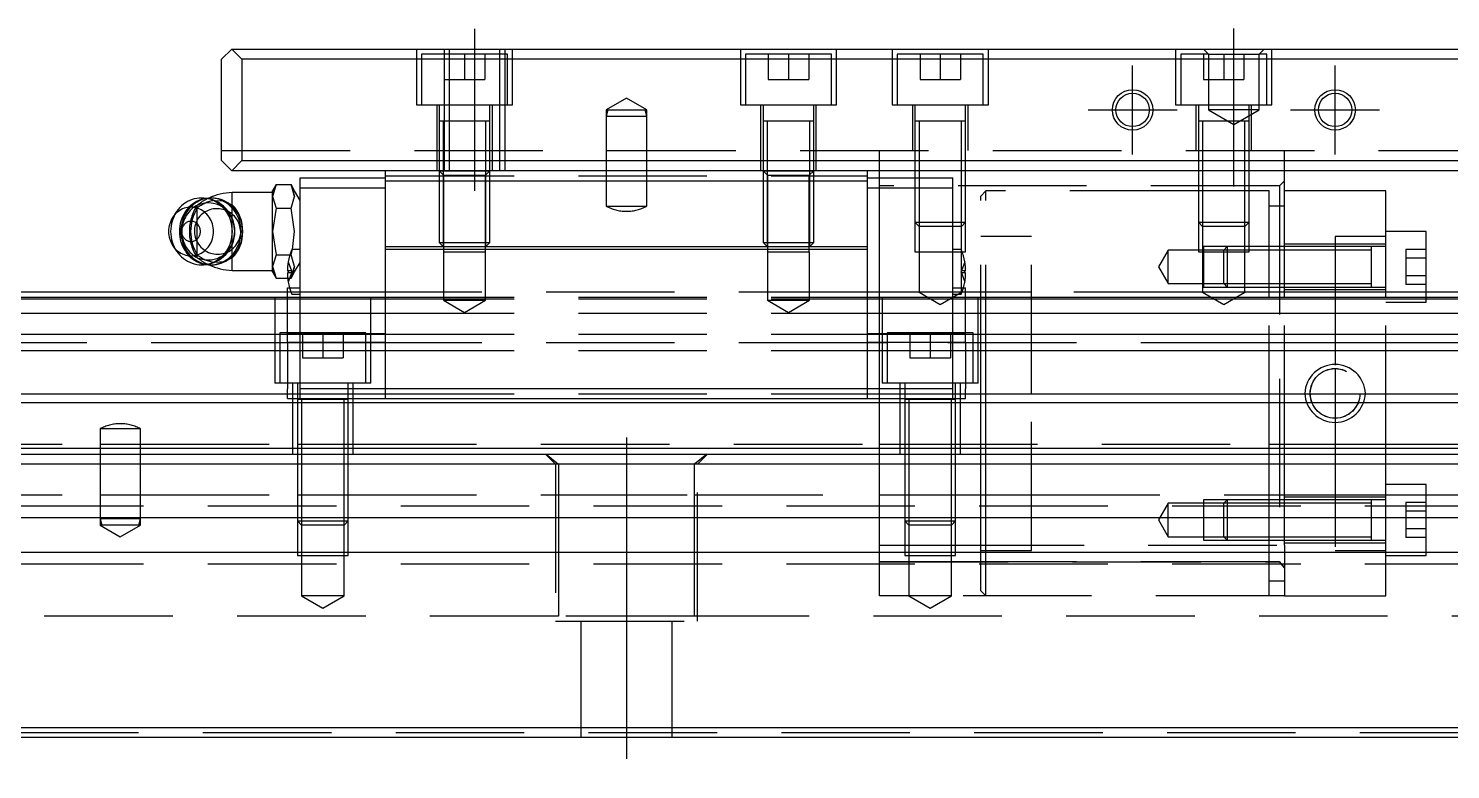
# Model space of a CAD drawing. Extents: x -10 to 944, y -339 to 120.
# Drawn here: x 230.9 to 371.4, y -304.7 to -231.5 of the extents above; entities that cross this region are included whole.
import ezdxf

# ---------------------------------------------------------------- set-up
doc = ezdxf.new("R2010")
doc.units = 0
doc.linetypes.add('CENTER', pattern=[50.8, 31.75, -6.35, 6.35, -6.35])
doc.linetypes.add('DASHED', pattern=[19.05, 12.7, -6.35])
doc.layers.get('0').update_dxf_attribs({"linetype": 'CONTINUOUS'})
doc.layers.add('CENTER', color=1, linetype='CENTER')

msp = doc.modelspace()

# ---------------------------------------------------------------- linework, layer by layer
at = {"color": 7, "linetype": 'CONTINUOUS'}
for p, q in [((251, -233.54), (250, -234.54)), ((250, -244.54), (250, -234.54)), ((252, -234.54), (251, -233.54)), ((251, -233.54), (449, -233.54)), ((252, -234.54), (252, -244.54)), ((448, -234.54), (252, -234.54)), ((351.5, -240.64), (346.5, -240.64)), ((250, -244.54), (251, -245.54)), ((251, -245.54), (252, -244.54)), ((449, -245.54), (251, -245.54)), ((252, -244.54), (448, -244.54)), ((266.2, -246.54), (266.2, -245.54)), ((313.8, -246.54), (313.8, -245.54)), ((315, -246.24), (315, -245.54)), ((355, -258.04), (355, -245.54)), ((255.4, -246.92), (255.04, -247.54)), ((255.4, -246.92), (255.04, -248.08)), ((255.4, -246.92), (255.4, -246.92)), ((255.4, -246.92), (256.87, -246.92)), ((257.22, -247.54), (256.87, -246.92)), ((257.22, -248.08), (256.87, -246.92)), ((257.77, -246.24), (266.2, -246.24)), ((257.77, -247.24), (257.77, -246.24)), ((257.77, -247.24), (266.2, -247.24)), ((257.77, -267.04), (257.77, -247.24)), ((266.2, -246.54), (313.8, -246.54)), ((266.2, -253.04), (266.2, -246.54)), ((313.8, -246.24), (322.23, -246.24)), ((313.8, -253.04), (313.8, -246.54)), ((313.8, -247.24), (322.23, -247.24)), ((322.23, -247.24), (322.23, -246.24)), ((322.23, -267.04), (322.23, -247.24)), ((246.64, -248.59), (246.44, -248.72)), ((246.86, -248.49), (246.64, -248.59)), ((247.08, -248.4), (246.86, -248.49)), ((247.31, -248.33), (247.08, -248.4)), ((247.55, -248.28), (247.31, -248.33)), ((247.78, -248.25), (247.55, -248.28)), ((248.02, -248.24), (247.78, -248.25)), ((248.26, -248.25), (248.02, -248.24)), ((248.5, -248.28), (248.26, -248.25)), ((248.88, -248.24), (248.47, -248.27)), ((248.73, -248.33), (248.5, -248.28)), ((248.96, -248.4), (248.73, -248.33)), ((249.12, -248.25), (248.88, -248.24)), ((249.03, -248.24), (248.88, -248.24)), ((249.19, -248.49), (248.96, -248.4)), ((249.27, -248.25), (249.03, -248.24)), ((249.36, -248.28), (249.12, -248.25)), ((249.4, -248.6), (249.19, -248.49)), ((249.51, -248.28), (249.27, -248.25)), ((249.59, -248.33), (249.36, -248.28)), ((249.61, -248.73), (249.4, -248.6)), ((249.74, -248.33), (249.51, -248.28)), ((249.82, -248.4), (249.59, -248.33)), ((249.97, -248.4), (249.74, -248.33)), ((250.04, -248.49), (249.82, -248.4)), ((250.2, -248.49), (249.97, -248.4)), ((250.26, -248.6), (250.04, -248.49)), ((250.42, -248.6), (250.2, -248.49)), ((250.47, -248.73), (250.26, -248.6)), ((250.28, -248.53), (251.04, -248.93)), ((250.62, -248.73), (250.42, -248.6)), ((255.04, -247.69), (251.04, -247.69)), ((251.04, -248.93), (251.04, -247.69)), ((255.04, -248.08), (255.04, -247.54)), ((255.04, -251.54), (255.04, -248.08)), ((255.04, -248.08), (255.4, -249.23)), ((256.87, -249.23), (257.22, -248.08)), ((257.77, -248.48), (257.22, -247.54)), ((365, -247.54), (355, -247.54)), ((365, -258.04), (365, -247.54)), ((245.56, -249.58), (245.2, -250.12)), ((245.31, -249.97), (245.2, -250.12)), ((245.43, -249.83), (245.31, -249.97)), ((245.56, -249.7), (245.43, -249.83)), ((245.71, -249.38), (245.56, -249.58)), ((245.69, -249.59), (245.56, -249.7)), ((245.84, -249.49), (245.69, -249.59)), ((245.88, -249.19), (245.71, -249.38)), ((245.99, -249.4), (245.84, -249.49)), ((246.05, -249.02), (245.88, -249.19)), ((246.15, -249.32), (245.99, -249.4)), ((246.24, -248.86), (246.05, -249.02)), ((246.31, -249.25), (246.15, -249.32)), ((246.44, -248.72), (246.24, -248.86)), ((246.48, -249.2), (246.31, -249.25)), ((246.65, -249.17), (246.48, -249.2)), ((246.82, -249.15), (246.65, -249.17)), ((247, -249.14), (246.82, -249.15)), ((247.17, -249.15), (247, -249.14)), ((247.34, -249.17), (247.17, -249.15)), ((247.51, -249.21), (247.34, -249.17)), ((247.68, -249.26), (247.51, -249.21)), ((247.84, -249.33), (247.68, -249.26)), ((248, -249.41), (247.84, -249.33)), ((248.15, -249.5), (248, -249.41)), ((248.29, -249.6), (248.15, -249.5)), ((248.43, -249.72), (248.29, -249.6)), ((248.56, -249.85), (248.43, -249.72)), ((248.67, -249.99), (248.56, -249.85)), ((248.78, -250.13), (248.67, -249.99)), ((249.81, -248.87), (249.61, -248.73)), ((250, -249.03), (249.81, -248.87)), ((250.17, -249.21), (250, -249.03)), ((250.34, -249.4), (250.17, -249.21)), ((250.49, -249.6), (250.34, -249.4)), ((250.67, -248.87), (250.47, -248.73)), ((250.62, -249.82), (250.49, -249.6)), ((250.82, -248.87), (250.62, -248.73)), ((250.74, -250.04), (250.62, -249.82)), ((250.86, -249.03), (250.67, -248.87)), ((250.84, -250.28), (250.74, -250.04)), ((251.01, -249.03), (250.82, -248.87)), ((251.03, -249.21), (250.86, -249.03)), ((251.19, -249.21), (251.01, -249.03)), ((251.2, -249.4), (251.03, -249.21)), ((251.35, -249.4), (251.19, -249.21)), ((251.34, -249.6), (251.2, -249.4)), ((251.48, -249.82), (251.34, -249.6)), ((251.5, -249.6), (251.35, -249.4)), ((251.59, -250.04), (251.48, -249.82)), ((251.63, -249.82), (251.5, -249.6)), ((251.69, -250.28), (251.59, -250.04)), ((251.75, -250.04), (251.63, -249.82)), ((251.85, -250.28), (251.75, -250.04)), ((255.4, -249.23), (255.04, -251.54)), ((255.4, -249.23), (256.87, -249.23)), ((257.22, -251.54), (256.87, -249.23)), ((244.8, -251.16), (244.77, -251.35)), ((244.77, -251.35), (244.77, -251.54)), ((244.83, -250.97), (244.8, -251.16)), ((244.88, -250.79), (244.83, -250.97)), ((244.94, -250.61), (244.88, -250.79)), ((245.02, -250.44), (244.94, -250.61)), ((245.1, -250.27), (245.02, -250.44)), ((245.2, -250.12), (245.1, -250.27)), ((246.08, -251.37), (246.06, -251.45)), ((246.06, -251.45), (246.06, -251.54)), ((246.09, -251.28), (246.08, -251.37)), ((246.12, -251.2), (246.09, -251.28)), ((246.15, -251.12), (246.12, -251.2)), ((246.19, -251.04), (246.15, -251.12)), ((246.23, -250.97), (246.19, -251.04)), ((246.28, -250.9), (246.23, -250.97)), ((246.33, -250.83), (246.28, -250.9)), ((246.39, -250.77), (246.33, -250.83)), ((246.46, -250.72), (246.39, -250.77)), ((246.52, -250.67), (246.46, -250.72)), ((246.59, -250.63), (246.52, -250.67)), ((246.67, -250.6), (246.59, -250.63)), ((246.75, -250.57), (246.67, -250.6)), ((246.82, -250.56), (246.75, -250.57)), ((246.9, -250.54), (246.82, -250.56)), ((246.99, -250.54), (246.9, -250.54)), ((247.07, -250.54), (246.99, -250.54)), ((247.15, -250.56), (247.07, -250.54)), ((247.22, -250.57), (247.15, -250.56)), ((247.3, -250.6), (247.22, -250.57)), ((247.38, -250.63), (247.3, -250.6)), ((247.45, -250.67), (247.38, -250.63)), ((247.52, -250.72), (247.45, -250.67)), ((247.58, -250.77), (247.52, -250.72)), ((247.64, -250.83), (247.58, -250.77)), ((247.69, -250.9), (247.64, -250.83)), ((247.74, -250.97), (247.69, -250.9)), ((247.79, -251.04), (247.74, -250.97)), ((247.82, -251.12), (247.79, -251.04)), ((247.85, -251.2), (247.82, -251.12)), ((247.88, -251.28), (247.85, -251.2)), ((247.9, -251.37), (247.88, -251.28)), ((247.91, -251.45), (247.9, -251.37)), ((247.91, -251.54), (247.91, -251.45)), ((248.88, -250.29), (248.78, -250.13)), ((248.96, -250.45), (248.88, -250.29)), ((249.03, -250.62), (248.96, -250.45)), ((249.09, -250.8), (249.03, -250.62)), ((249.14, -250.98), (249.09, -250.8)), ((249.18, -251.17), (249.14, -250.98)), ((249.2, -251.35), (249.18, -251.17)), ((249.2, -251.54), (249.2, -251.35)), ((250.92, -250.52), (250.84, -250.28)), ((250.98, -250.77), (250.92, -250.52)), ((251.03, -251.02), (250.98, -250.77)), ((251.06, -251.28), (251.03, -251.02)), ((251.07, -251.54), (251.06, -251.28)), ((251.78, -250.52), (251.69, -250.28)), ((251.84, -250.77), (251.78, -250.52)), ((251.89, -251.02), (251.84, -250.77)), ((251.93, -250.52), (251.85, -250.28)), ((251.92, -251.28), (251.89, -251.02)), ((251.93, -251.54), (251.92, -251.28)), ((252, -250.77), (251.93, -250.52)), ((252.04, -251.02), (252, -250.77)), ((252.07, -251.28), (252.04, -251.02)), ((252.08, -251.54), (252.07, -251.28)), ((244.77, -251.54), (244.77, -251.73)), ((244.77, -251.73), (244.8, -251.92)), ((244.8, -251.92), (244.83, -252.11)), ((244.83, -252.11), (244.88, -252.29)), ((244.88, -252.29), (244.94, -252.47)), ((244.94, -252.47), (245.02, -252.64)), ((245.02, -252.64), (245.1, -252.81)), ((245.1, -252.81), (245.2, -252.96)), ((246.06, -251.54), (246.06, -251.63)), ((246.06, -251.63), (246.08, -251.71)), ((246.08, -251.71), (246.09, -251.8)), ((246.09, -251.8), (246.12, -251.88)), ((246.12, -251.88), (246.15, -251.96)), ((246.15, -251.96), (246.19, -252.04)), ((246.19, -252.04), (246.23, -252.11)), ((246.23, -252.11), (246.28, -252.18)), ((246.28, -252.18), (246.33, -252.25)), ((246.33, -252.25), (246.39, -252.31)), ((246.39, -252.31), (246.46, -252.36)), ((246.46, -252.36), (246.52, -252.41)), ((246.52, -252.41), (246.59, -252.45)), ((246.59, -252.45), (246.67, -252.48)), ((246.67, -252.48), (246.75, -252.51)), ((246.75, -252.51), (246.82, -252.52)), ((246.82, -252.52), (246.9, -252.54)), ((246.9, -252.54), (246.99, -252.54)), ((246.99, -252.54), (247.07, -252.54)), ((247.07, -252.54), (247.15, -252.52)), ((247.15, -252.52), (247.22, -252.51)), ((247.22, -252.51), (247.3, -252.48)), ((247.3, -252.48), (247.38, -252.45)), ((247.38, -252.45), (247.45, -252.41)), ((247.45, -252.41), (247.52, -252.36)), ((247.52, -252.36), (247.58, -252.31)), ((247.58, -252.31), (247.64, -252.25)), ((247.64, -252.25), (247.69, -252.18)), ((247.69, -252.18), (247.74, -252.11)), ((247.74, -252.11), (247.79, -252.04)), ((247.79, -252.04), (247.82, -251.96)), ((247.82, -251.96), (247.85, -251.88)), ((247.85, -251.88), (247.88, -251.8)), ((247.88, -251.8), (247.9, -251.71)), ((247.9, -251.71), (247.91, -251.63)), ((247.91, -251.63), (247.91, -251.54)), ((248.78, -252.95), (248.88, -252.79)), ((248.88, -252.79), (248.96, -252.63)), ((248.96, -252.63), (249.03, -252.46)), ((249.03, -252.46), (249.09, -252.28)), ((249.09, -252.28), (249.14, -252.1)), ((249.14, -252.1), (249.18, -251.91)), ((249.18, -251.91), (249.2, -251.73)), ((249.2, -251.73), (249.2, -251.54)), ((250.74, -253.04), (250.84, -252.8)), ((250.84, -252.8), (250.92, -252.56)), ((250.92, -252.56), (250.98, -252.31)), ((250.98, -252.31), (251.03, -252.06)), ((251.03, -252.06), (251.06, -251.8)), ((251.06, -251.8), (251.07, -251.54)), ((251.59, -253.04), (251.69, -252.8)), ((251.69, -252.8), (251.78, -252.56)), ((251.75, -253.04), (251.85, -252.8)), ((251.78, -252.56), (251.84, -252.31)), ((251.84, -252.31), (251.89, -252.06)), ((251.85, -252.8), (251.93, -252.56)), ((251.89, -252.06), (251.92, -251.8)), ((251.92, -251.8), (251.93, -251.54)), ((251.93, -252.56), (252, -252.31)), ((252, -252.31), (252.04, -252.06)), ((252.04, -252.06), (252.07, -251.8)), ((252.07, -251.8), (252.08, -251.54)), ((255.04, -251.54), (255.4, -253.85)), ((255.04, -255), (255.04, -251.54)), ((257, -253.34), (257.22, -251.54)), ((369, -251.54), (365, -251.54)), ((369, -258.04), (369, -251.54)), ((245.2, -252.96), (245.31, -253.11)), ((245.2, -252.96), (245.56, -253.5)), ((245.31, -253.11), (245.43, -253.25)), ((245.43, -253.25), (245.56, -253.38)), ((245.56, -253.38), (245.69, -253.49)), ((245.56, -253.5), (245.71, -253.7)), ((245.69, -253.49), (245.84, -253.59)), ((245.71, -253.7), (245.88, -253.89)), ((245.84, -253.59), (245.99, -253.68)), ((245.88, -253.89), (246.05, -254.06)), ((245.99, -253.68), (246.15, -253.76)), ((246.05, -254.06), (246.24, -254.22)), ((246.15, -253.76), (246.31, -253.83)), ((246.24, -254.22), (246.44, -254.36)), ((246.31, -253.83), (246.48, -253.88)), ((246.48, -253.88), (246.65, -253.91)), ((246.65, -253.91), (246.82, -253.93)), ((246.82, -253.93), (247, -253.94)), ((247, -253.94), (247.17, -253.93)), ((247.17, -253.93), (247.34, -253.91)), ((247.34, -253.91), (247.51, -253.87)), ((247.51, -253.87), (247.68, -253.82)), ((247.68, -253.82), (247.84, -253.75)), ((247.84, -253.75), (248, -253.67)), ((248, -253.67), (248.15, -253.58)), ((248.15, -253.58), (248.29, -253.48)), ((248.29, -253.48), (248.43, -253.36)), ((248.43, -253.36), (248.56, -253.23)), ((248.56, -253.23), (248.67, -253.09)), ((248.67, -253.09), (248.78, -252.95)), ((249.61, -254.35), (249.81, -254.21)), ((249.81, -254.21), (250, -254.05)), ((250, -254.05), (250.17, -253.87)), ((250.17, -253.87), (250.34, -253.68)), ((251.04, -254.15), (250.28, -254.55)), ((250.34, -253.68), (250.49, -253.48)), ((250.47, -254.35), (250.67, -254.21)), ((250.49, -253.48), (250.62, -253.26)), ((250.62, -253.26), (250.74, -253.04)), ((250.62, -254.35), (250.82, -254.21)), ((250.67, -254.21), (250.86, -254.05)), ((250.82, -254.21), (251.01, -254.05)), ((250.86, -254.05), (251.03, -253.87)), ((251.01, -254.05), (251.19, -253.87)), ((251.03, -253.87), (251.2, -253.68)), ((251.04, -255.39), (251.04, -254.15)), ((251.19, -253.87), (251.35, -253.68)), ((251.2, -253.68), (251.34, -253.48)), ((251.34, -253.48), (251.48, -253.26)), ((251.35, -253.68), (251.5, -253.48)), ((251.48, -253.26), (251.59, -253.04)), ((251.5, -253.48), (251.63, -253.26)), ((251.63, -253.26), (251.75, -253.04)), ((255.4, -253.85), (255.04, -255)), ((255.4, -253.85), (256.74, -253.85)), ((257.77, -253.34), (256.99, -253.34)), ((266.2, -253.04), (313.8, -253.04)), ((266.2, -253.29), (266.2, -253.04)), ((266.2, -267.04), (266.2, -253.29)), ((266.2, -253.29), (313.8, -253.29)), ((313.8, -253.29), (313.8, -253.04)), ((313.8, -267.04), (313.8, -253.29)), ((323.01, -253.34), (322.23, -253.34)), ((246.44, -254.36), (246.64, -254.49)), ((246.64, -254.49), (246.86, -254.59)), ((246.86, -254.59), (247.08, -254.68)), ((247.08, -254.68), (247.31, -254.75)), ((247.31, -254.75), (247.55, -254.8)), ((247.55, -254.8), (247.78, -254.83)), ((247.78, -254.83), (248.02, -254.84)), ((248.02, -254.84), (248.26, -254.83)), ((248.26, -254.83), (248.5, -254.8)), ((248.47, -254.81), (248.88, -254.84)), ((248.5, -254.8), (248.73, -254.75)), ((248.73, -254.75), (248.96, -254.68)), ((248.88, -254.84), (249.12, -254.83)), ((248.88, -254.84), (249.03, -254.84)), ((248.96, -254.68), (249.19, -254.59)), ((249.03, -254.84), (249.27, -254.83)), ((249.12, -254.83), (249.36, -254.8)), ((249.19, -254.59), (249.4, -254.48)), ((249.27, -254.83), (249.51, -254.8)), ((249.36, -254.8), (249.59, -254.75)), ((249.4, -254.48), (249.61, -254.35)), ((249.51, -254.8), (249.74, -254.75)), ((249.59, -254.75), (249.82, -254.68)), ((249.74, -254.75), (249.97, -254.68)), ((249.82, -254.68), (250.04, -254.59)), ((249.97, -254.68), (250.2, -254.59)), ((250.04, -254.59), (250.26, -254.48)), ((250.2, -254.59), (250.42, -254.48)), ((250.26, -254.48), (250.47, -254.35)), ((250.42, -254.48), (250.62, -254.35)), ((251.04, -255.39), (255.04, -255.39)), ((255.04, -255.54), (255.04, -255)), ((255.04, -255), (255.4, -256.16)), ((255.04, -255.54), (255.4, -256.16)), ((256.5, -255.44), (256.58, -255.44)), ((256.58, -255.64), (256.5, -255.64)), ((256.58, -255.44), (256.58, -255.64)), ((323.42, -255.64), (323.42, -255.44)), ((323.42, -255.44), (323.5, -255.44)), ((323.5, -255.64), (323.42, -255.64)), ((255.4, -256.16), (255.4, -256.16)), ((255.4, -256.16), (256.53, -256.16)), ((0, -258.04), (256.5, -258.04)), ((0, -258.2), (256.5, -258.2)), ((256.5, -257.54), (28, -257.54)), ((256.5, -259.71), (256.5, -257.11)), ((256.5, -257.11), (256.71, -257.11)), ((256.99, -257.74), (257.77, -257.74)), ((322.23, -257.74), (323.01, -257.74)), ((323.29, -257.11), (323.5, -257.11)), ((323.5, -259.71), (323.5, -257.11)), ((323.5, -258.04), (376.5, -258.04)), ((323.5, -258.2), (376.5, -258.2)), ((376.5, -257.54), (369, -257.54)), ((0, -259.6), (256.5, -259.6)), ((256.5, -261.62), (256.5, -259.71)), ((323.5, -259.6), (376.5, -259.6)), ((323.5, -261.62), (323.5, -259.71)), ((0, -261.68), (256.5, -261.68)), ((256.5, -262.47), (256.5, -261.62)), ((256.5, -261.62), (257.77, -261.62)), ((256.5, -262.47), (256.5, -267.08)), ((256.5, -262.47), (257.77, -262.47)), ((322.23, -261.62), (323.5, -261.62)), ((322.23, -262.47), (323.5, -262.47)), ((323.5, -262.47), (323.5, -261.62)), ((323.5, -261.68), (376.5, -261.68)), ((323.5, -262.47), (323.5, -267.08)), ((0, -263.3), (256.5, -263.3)), ((323.5, -263.3), (376.5, -263.3)), ((0, -267.59), (256.5, -267.59)), ((256.5, -268.04), (256.5, -267.08)), ((256.5, -268.04), (257.77, -268.04)), ((262.5, -268.14), (257.5, -268.14)), ((262.5, -268.14), (257.5, -268.14)), ((257.77, -268.04), (257.77, -267.04)), ((257.77, -267.04), (266.2, -267.04)), ((257.77, -268.04), (266.2, -268.04)), ((266.2, -268.04), (266.2, -267.04)), ((266.2, -267.04), (313.8, -267.04)), ((266.2, -268.04), (313.8, -268.04)), ((313.8, -267.04), (322.23, -267.04)), ((313.8, -268.04), (313.8, -267.04)), ((313.8, -268.04), (322.23, -268.04)), ((322.23, -268.04), (322.23, -267.04)), ((322.23, -268.04), (323.5, -268.04)), ((323.5, -268.04), (323.5, -267.08)), ((323.5, -267.59), (376.5, -267.59)), ((0, -268.44), (700, -268.44)), ((0, -272.94), (700, -272.94)), ((1, -273.54), (699, -273.54)), ((698, -274.54), (2, -274.54)), ((698, -279.84), (2, -279.84)), ((698, -283.24), (2, -283.24)), ((2, -300.54), (698, -300.54)), ((699, -301.54), (1, -301.54))]:
    msp.add_line(p, q, dxfattribs=at)
at = {"color": 3, "linetype": 'DASHED'}
for p, q in [((269.25, -233.54), (269.25, -239.04)), ((269.75, -234.04), (269.75, -239.04)), ((278.25, -234.04), (269.75, -234.04)), ((272, -233.54), (272, -234.04)), ((272, -234.04), (272, -236.54)), ((272.5, -233.54), (272.5, -245.54)), ((274, -234.04), (274, -236.54)), ((276, -234.04), (276, -236.54)), ((277.5, -245.54), (277.5, -233.54)), ((278, -234.04), (278, -233.54)), ((278, -239.04), (278, -234.04)), ((278.25, -239.04), (278.25, -234.04)), ((278.75, -239.04), (278.75, -233.54)), ((301.25, -233.54), (301.25, -239.04)), ((301.75, -234.04), (301.75, -239.04)), ((310.25, -234.04), (301.75, -234.04)), ((304, -234.04), (304, -236.54)), ((306, -234.04), (306, -236.54)), ((308, -234.04), (308, -236.54)), ((310.25, -239.04), (310.25, -234.04)), ((310.75, -239.04), (310.75, -233.54)), ((316.25, -233.54), (316.25, -239.04)), ((316.75, -234.04), (316.75, -239.04)), ((325.25, -234.04), (316.75, -234.04)), ((319, -234.04), (319, -236.54)), ((321, -234.04), (321, -236.54)), ((323, -234.04), (323, -236.54)), ((325.25, -239.04), (325.25, -234.04)), ((325.75, -239.04), (325.75, -233.54)), ((344.25, -233.54), (344.25, -239.04)), ((344.75, -234.04), (344.75, -239.04)), ((347.5, -234.04), (344.75, -234.04)), ((347, -233.54), (347.5, -234.04)), ((347, -234.04), (347, -236.54)), ((347.5, -234.04), (347.5, -239.54)), ((347.5, -234.04), (352.5, -234.04)), ((349, -234.04), (349, -236.54)), ((351, -234.04), (351, -236.54)), ((352.5, -234.04), (353, -233.54)), ((352.5, -239.54), (352.5, -234.04)), ((353.25, -234.04), (352.5, -234.04)), ((353.25, -239.04), (353.25, -234.04)), ((353.75, -239.04), (353.75, -233.54)), ((272, -236.54), (272, -239.04)), ((272, -236.54), (274, -236.54)), ((274, -236.54), (276, -236.54)), ((304, -236.54), (306, -236.54)), ((306, -236.54), (308, -236.54)), ((319, -236.54), (321, -236.54)), ((321, -236.54), (323, -236.54)), ((347, -236.54), (349, -236.54)), ((349, -236.54), (351, -236.54)), ((290, -238.39), (288, -239.54)), ((292, -239.54), (290, -238.39)), ((269.25, -239.04), (278.75, -239.04)), ((271.25, -239.04), (271.25, -245.54)), ((271.5, -239.04), (271.5, -240.64)), ((272, -239.04), (272, -240.64)), ((276.5, -240.64), (276.5, -239.04)), ((276.75, -245.54), (276.75, -239.04)), ((278, -245.54), (278, -239.04)), ((288, -239.54), (288, -240.17)), ((288.17, -239.54), (288, -240.17)), ((288, -239.54), (290, -239.54)), ((288, -240.17), (288, -245.54)), ((288, -240.17), (292, -240.17)), ((290, -239.54), (292, -239.54)), ((292, -240.17), (291.83, -239.54)), ((292, -240.17), (292, -239.54)), ((292, -245.54), (292, -240.17)), ((301.25, -239.04), (310.75, -239.04)), ((303.25, -239.04), (303.25, -245.54)), ((303.5, -239.04), (303.5, -240.64)), ((308.5, -240.64), (308.5, -239.04)), ((308.75, -245.54), (308.75, -239.04)), ((316.25, -239.04), (325.75, -239.04)), ((318.25, -239.04), (318.25, -243.54)), ((318.5, -239.04), (318.5, -240.64)), ((323.5, -240.64), (323.5, -239.04)), ((323.75, -243.54), (323.75, -239.04)), ((344.25, -239.04), (353.75, -239.04)), ((346.25, -239.04), (346.25, -243.54)), ((346.5, -239.04), (346.5, -240.64)), ((347.5, -239.54), (350, -240.98)), ((352.5, -239.54), (347.5, -239.54)), ((350, -240.98), (352.5, -239.54)), ((351.5, -240.64), (351.5, -239.04)), ((351.75, -243.54), (351.75, -239.04)), ((271.5, -240.64), (271.5, -240.65)), ((271.5, -240.64), (271.5, -245.54)), ((271.5, -240.64), (271.5, -240.64)), ((276.5, -240.64), (271.5, -240.64)), ((276.5, -240.64), (271.5, -240.64)), ((276.5, -240.64), (271.5, -240.64)), ((271.9, -240.64), (271.9, -245.54)), ((272, -240.64), (272, -245.54)), ((276.1, -245.54), (276.1, -240.64)), ((276.5, -240.65), (276.5, -240.64)), ((276.5, -240.64), (276.5, -240.64)), ((276.5, -245.54), (276.5, -240.64)), ((303.5, -240.64), (303.5, -240.65)), ((303.5, -240.64), (303.5, -245.54)), ((303.5, -240.64), (303.5, -240.64)), ((308.5, -240.64), (303.5, -240.64)), ((308.5, -240.64), (303.5, -240.64)), ((308.5, -240.64), (303.5, -240.64)), ((308.5, -240.64), (303.5, -240.64)), ((303.9, -240.64), (303.9, -245.54)), ((308.1, -245.54), (308.1, -240.64)), ((308.5, -240.65), (308.5, -240.64)), ((308.5, -240.64), (308.5, -240.64)), ((308.5, -245.54), (308.5, -240.64)), ((318.5, -240.64), (318.5, -243.54)), ((318.5, -240.64), (318.5, -240.64)), ((318.5, -240.64), (318.5, -240.65)), ((323.5, -240.64), (318.5, -240.64)), ((323.5, -240.64), (318.5, -240.64)), ((318.9, -240.64), (318.9, -243.54)), ((323.1, -243.54), (323.1, -240.64)), ((323.5, -240.64), (323.5, -240.64)), ((323.5, -243.54), (323.5, -240.64)), ((323.5, -240.65), (323.5, -240.64)), ((346.5, -240.64), (346.5, -243.54)), ((346.5, -240.64), (346.5, -240.64)), ((346.5, -240.64), (346.5, -240.65)), ((351.5, -240.64), (346.5, -240.64)), ((346.9, -240.64), (346.9, -243.54)), ((351.1, -243.54), (351.1, -240.64)), ((351.5, -240.64), (351.5, -240.64)), ((351.5, -243.54), (351.5, -240.64)), ((351.5, -240.65), (351.5, -240.64)), ((250, -243.54), (450, -243.54)), ((315, -245.54), (315, -243.54)), ((318.5, -243.54), (318.5, -245.54)), ((318.5, -243.54), (318.5, -245.54)), ((318.9, -243.54), (318.9, -245.54)), ((323.1, -251.04), (323.1, -243.54)), ((323.5, -250.64), (323.5, -243.54)), ((323.5, -250.64), (323.5, -243.54)), ((346.5, -243.54), (346.5, -245.54)), ((346.5, -243.54), (346.5, -245.54)), ((346.9, -243.54), (346.9, -245.54)), ((351.1, -245.54), (351.1, -243.54)), ((351.5, -245.54), (351.5, -243.54)), ((351.5, -245.54), (351.5, -243.54)), ((355, -245.54), (355, -243.54)), ((271.5, -245.54), (271.94, -245.98)), ((271.5, -245.54), (271.5, -252.64)), ((271.5, -245.54), (276.5, -245.54)), ((271.9, -245.54), (271.9, -253.04)), ((276.06, -245.98), (276.5, -245.54)), ((276.1, -253.04), (276.1, -245.54)), ((276.5, -252.64), (276.5, -245.54)), ((288, -245.54), (288, -249.04)), ((292, -249.04), (292, -245.54)), ((303.5, -245.54), (303.94, -245.98)), ((303.5, -245.54), (303.5, -252.64)), ((303.5, -245.54), (308.5, -245.54)), ((303.9, -245.54), (303.9, -253.04)), ((308.06, -245.98), (308.5, -245.54)), ((308.1, -253.04), (308.1, -245.54)), ((308.5, -252.64), (308.5, -245.54)), ((318.5, -245.54), (318.5, -246.24)), ((318.5, -245.54), (318.5, -246.24)), ((318.9, -245.54), (318.9, -246.24)), ((346.5, -245.54), (346.5, -250.64)), ((346.5, -245.54), (346.5, -250.64)), ((346.9, -245.54), (346.9, -251.04)), ((351.1, -251.04), (351.1, -245.54)), ((351.5, -250.64), (351.5, -245.54)), ((351.5, -250.64), (351.5, -245.54)), ((255.04, -248.08), (255.4, -246.92)), ((256.87, -246.92), (257.22, -248.08)), ((266.2, -246.04), (313.8, -246.04)), ((271.94, -245.98), (271.94, -253.54)), ((271.94, -245.98), (276.06, -245.98)), ((276.06, -253.54), (276.06, -245.98)), ((303.94, -245.98), (303.94, -253.54)), ((303.94, -245.98), (308.06, -245.98)), ((308.06, -253.54), (308.06, -245.98)), ((315, -258.04), (315, -246.24)), ((354.5, -247.04), (315, -247.04)), ((318.5, -246.24), (318.5, -250.64)), ((318.5, -246.24), (318.5, -250.64)), ((318.9, -246.24), (318.9, -251.04)), ((355, -246.54), (354.5, -247.04)), ((354.5, -247.04), (354.5, -284.16)), ((247.54, -248.57), (247.33, -248.7)), ((247.65, -248.6), (247.44, -248.73)), ((247.76, -248.47), (247.54, -248.57)), ((247.86, -248.49), (247.65, -248.6)), ((247.99, -248.38), (247.76, -248.47)), ((248.09, -248.4), (247.86, -248.49)), ((248.23, -248.32), (247.99, -248.38)), ((248.05, -248.24), (248.02, -248.24)), ((248.32, -248.33), (248.09, -248.4)), ((248.47, -248.27), (248.23, -248.32)), ((248.55, -248.28), (248.32, -248.33)), ((248.79, -248.25), (248.55, -248.28)), ((249.03, -248.24), (248.79, -248.25)), ((249.26, -248.48), (250.28, -248.53)), ((325.5, -247.54), (325, -248.04)), ((325, -267.54), (325, -248.04)), ((346.5, -247.54), (325.5, -247.54)), ((325.5, -267.54), (325.5, -247.54)), ((346.9, -247.54), (346.5, -247.54)), ((351.1, -247.54), (346.9, -247.54)), ((351.5, -247.54), (351.1, -247.54)), ((353.5, -247.54), (351.5, -247.54)), ((353.5, -253.04), (353.5, -247.54)), ((245.31, -250.03), (245.21, -250.26)), ((245.43, -249.8), (245.31, -250.03)), ((245.56, -249.58), (245.43, -249.8)), ((246.17, -250.02), (246.07, -250.26)), ((246.29, -249.79), (246.17, -250.02)), ((246.31, -250.04), (246.21, -250.28)), ((246.43, -249.57), (246.29, -249.79)), ((246.43, -249.82), (246.31, -250.04)), ((246.58, -249.37), (246.43, -249.57)), ((246.56, -249.6), (246.43, -249.82)), ((246.71, -249.4), (246.56, -249.6)), ((246.75, -249.18), (246.58, -249.37)), ((246.88, -249.21), (246.71, -249.4)), ((246.93, -249), (246.75, -249.18)), ((247.05, -249.03), (246.88, -249.21)), ((247.12, -248.84), (246.93, -249)), ((247.24, -248.87), (247.05, -249.03)), ((247.33, -248.7), (247.12, -248.84)), ((247.44, -248.73), (247.24, -248.87)), ((247.6, -249.22), (247.6, -248.94)), ((247.6, -253.86), (247.6, -249.22)), ((247.68, -248.9), (247.92, -248.81)), ((247.92, -248.81), (248.18, -248.74)), ((248.18, -248.74), (248.44, -248.7)), ((248.44, -248.7), (248.7, -248.69)), ((248.7, -248.69), (248.96, -248.71)), ((248.96, -248.71), (249.22, -248.75)), ((249.22, -248.75), (249.47, -248.82)), ((249.47, -248.82), (249.72, -248.92)), ((249.72, -248.92), (249.95, -249.05)), ((249.95, -249.05), (249.99, -249.07)), ((250.16, -249.18), (249.97, -249.05)), ((250.35, -249.34), (250.16, -249.18)), ((250.52, -249.51), (250.35, -249.34)), ((250.67, -249.69), (250.52, -249.51)), ((250.81, -249.89), (250.67, -249.69)), ((250.94, -250.1), (250.81, -249.89)), ((251.04, -254.15), (251.04, -248.93)), ((288, -249.04), (292, -249.04)), ((289.94, -249.54), (290.06, -249.54)), ((355, -249.04), (353.5, -249.04)), ((244.98, -251.28), (244.97, -251.54)), ((245.01, -251.02), (244.98, -251.28)), ((245.06, -250.76), (245.01, -251.02)), ((245.12, -250.51), (245.06, -250.76)), ((245.21, -250.26), (245.12, -250.51)), ((245.84, -251.28), (245.83, -251.54)), ((245.87, -251.02), (245.84, -251.28)), ((245.92, -250.76), (245.87, -251.02)), ((245.98, -250.51), (245.92, -250.76)), ((246.07, -250.26), (245.98, -250.51)), ((245.99, -251.28), (245.98, -251.54)), ((246.02, -251.02), (245.99, -251.28)), ((246.07, -250.77), (246.02, -251.02)), ((246.13, -250.52), (246.07, -250.77)), ((246.21, -250.28), (246.13, -250.52)), ((251.05, -250.32), (250.94, -250.1)), ((251.13, -250.56), (251.05, -250.32)), ((251.2, -250.8), (251.13, -250.56)), ((251.25, -251.04), (251.2, -250.8)), ((251.29, -251.29), (251.25, -251.04)), ((251.3, -251.54), (251.29, -251.29)), ((318.5, -250.64), (318.9, -251.04)), ((318.5, -250.64), (318.5, -253.54)), ((318.5, -250.64), (323.5, -250.64)), ((318.9, -251.04), (318.9, -253.54)), ((323.1, -251.04), (318.9, -251.04)), ((323.1, -251.04), (323.5, -250.64)), ((323.1, -253.54), (323.1, -251.04)), ((323.5, -253.54), (323.5, -250.64)), ((346.5, -250.64), (346.9, -251.04)), ((346.5, -250.64), (346.5, -253.54)), ((346.5, -250.64), (351.5, -250.64)), ((346.9, -251.04), (346.9, -253.54)), ((351.1, -251.04), (346.9, -251.04)), ((351.1, -251.04), (351.5, -250.64)), ((351.1, -253.54), (351.1, -251.04)), ((351.5, -253.54), (351.5, -250.64)), ((244.97, -251.54), (244.98, -251.8)), ((244.98, -251.8), (245.01, -252.06)), ((245.01, -252.06), (245.06, -252.32)), ((245.06, -252.32), (245.12, -252.57)), ((245.12, -252.57), (245.21, -252.82)), ((245.21, -252.82), (245.31, -253.05)), ((245.83, -251.54), (245.84, -251.8)), ((245.84, -251.8), (245.87, -252.06)), ((245.87, -252.06), (245.92, -252.32)), ((245.92, -252.32), (245.98, -252.57)), ((245.98, -251.54), (245.99, -251.8)), ((245.98, -252.57), (246.07, -252.82)), ((245.99, -251.8), (246.02, -252.06)), ((246.02, -252.06), (246.07, -252.31)), ((246.07, -252.31), (246.13, -252.56)), ((246.07, -252.82), (246.17, -253.06)), ((246.13, -252.56), (246.21, -252.8)), ((246.21, -252.8), (246.31, -253.04)), ((250.94, -252.98), (251.05, -252.76)), ((251.05, -252.76), (251.13, -252.52)), ((251.13, -252.52), (251.2, -252.28)), ((251.2, -252.28), (251.25, -252.04)), ((251.25, -252.04), (251.29, -251.79)), ((251.29, -251.79), (251.3, -251.54)), ((271.5, -252.64), (271.9, -253.04)), ((271.5, -252.64), (276.5, -252.64)), ((276.1, -253.04), (276.5, -252.64)), ((303.5, -252.64), (303.9, -253.04)), ((303.5, -252.64), (308.5, -252.64)), ((308.1, -253.04), (308.5, -252.64)), ((330, -252.04), (325, -252.04)), ((330, -267.54), (330, -252.04)), ((365, -252.79), (355, -252.79)), ((365, -252.04), (360, -252.04)), ((360, -252.04), (360, -265.08)), ((245.31, -253.05), (245.43, -253.28)), ((245.43, -253.28), (245.56, -253.5)), ((246.17, -253.06), (246.29, -253.29)), ((246.29, -253.29), (246.43, -253.5)), ((246.31, -253.04), (246.43, -253.26)), ((246.43, -253.26), (246.56, -253.48)), ((246.43, -253.5), (246.58, -253.71)), ((246.56, -253.48), (246.71, -253.68)), ((246.58, -253.71), (246.75, -253.9)), ((246.71, -253.68), (246.88, -253.87)), ((246.75, -253.9), (246.93, -254.08)), ((246.88, -253.87), (247.05, -254.05)), ((246.93, -254.08), (247.12, -254.24)), ((247.05, -254.05), (247.24, -254.21)), ((247.12, -254.24), (247.33, -254.38)), ((247.24, -254.21), (247.44, -254.35)), ((247.73, -254.2), (247.49, -254.09)), ((247.6, -254.14), (247.6, -253.86)), ((247.98, -254.29), (247.73, -254.2)), ((249.53, -254.23), (249.28, -254.31)), ((249.77, -254.13), (249.53, -254.23)), ((249.99, -254.01), (249.77, -254.13)), ((249.97, -254.03), (250.16, -253.9)), ((250.16, -253.9), (250.35, -253.74)), ((250.35, -253.74), (250.52, -253.57)), ((250.52, -253.57), (250.67, -253.39)), ((250.67, -253.39), (250.81, -253.19)), ((250.81, -253.19), (250.94, -252.98)), ((256.74, -253.85), (256.87, -253.85)), ((256.87, -253.85), (257, -253.34)), ((257.22, -255), (256.87, -253.85)), ((271.93, -253.54), (271.93, -258.34)), ((271.93, -253.54), (276.07, -253.54)), ((276.07, -258.34), (276.07, -253.54)), ((303.93, -253.54), (303.93, -258.34)), ((303.93, -253.54), (308.07, -253.54)), ((308.07, -258.34), (308.07, -253.54)), ((318.5, -253.54), (323.5, -253.54)), ((318.9, -253.54), (318.9, -257.54)), ((323.1, -257.54), (323.1, -253.54)), ((343.5, -253.39), (342.55, -255.04)), ((347, -253.39), (343.5, -253.39)), ((343.5, -256.69), (343.5, -253.39)), ((346.5, -253.54), (351.5, -253.54)), ((346.9, -253.54), (346.9, -257.54)), ((349.35, -253.04), (347, -253.04)), ((347, -253.04), (347, -253.54)), ((349, -253.39), (347, -253.39)), ((347, -253.54), (347, -257.04)), ((349.35, -253.04), (349, -253.39)), ((351.5, -253.39), (349, -253.39)), ((349, -253.54), (349, -253.39)), ((349, -256.69), (349, -253.54)), ((351.5, -253.04), (349.35, -253.04)), ((351.5, -253.04), (349.35, -253.04)), ((349.35, -253.04), (349.35, -253.54)), ((349.35, -253.54), (349.35, -257.04)), ((351.1, -257.54), (351.1, -253.54)), ((355, -253.04), (351.5, -253.04)), ((355, -253.04), (351.5, -253.04)), ((355, -253.39), (351.5, -253.39)), ((353.5, -253.39), (353.5, -253.04)), ((353.5, -256.69), (353.5, -253.39)), ((363.6, -253.04), (355, -253.04)), ((363.6, -253.39), (355, -253.39)), ((363.6, -253.04), (363.59, -253.04)), ((363.6, -253.04), (363.6, -253.04)), ((365, -253.04), (363.6, -253.04)), ((363.6, -254.9), (363.6, -253.04)), ((363.6, -257.04), (363.6, -253.04)), ((363.6, -255.04), (363.6, -253.04)), ((369, -253.31), (367, -253.31)), ((367, -253.31), (367, -254.17)), ((367, -254.17), (367, -255.91)), ((369, -254.17), (367, -254.17)), ((247.33, -254.38), (247.54, -254.5)), ((247.44, -254.35), (247.65, -254.48)), ((247.54, -254.5), (247.76, -254.61)), ((247.65, -254.48), (247.86, -254.59)), ((247.76, -254.61), (247.99, -254.7)), ((247.86, -254.59), (248.09, -254.68)), ((248.24, -254.35), (247.98, -254.29)), ((247.99, -254.7), (248.23, -254.76)), ((248.02, -254.84), (248.05, -254.84)), ((248.09, -254.68), (248.32, -254.75)), ((248.23, -254.76), (248.47, -254.81)), ((248.5, -254.38), (248.24, -254.35)), ((248.32, -254.75), (248.55, -254.8)), ((248.76, -254.39), (248.5, -254.38)), ((248.55, -254.8), (248.79, -254.83)), ((249.02, -254.37), (248.76, -254.39)), ((248.79, -254.83), (249.03, -254.84)), ((249.28, -254.31), (249.02, -254.37)), ((250.28, -254.55), (249.26, -254.6)), ((255.4, -256.16), (255.04, -255)), ((256.58, -254.54), (256.9, -255.44)), ((256.58, -254.54), (256.58, -254.54)), ((256.58, -254.54), (256.58, -254.54)), ((256.58, -254.54), (256.58, -254.54)), ((256.58, -254.54), (256.58, -254.54)), ((256.9, -255.44), (256.58, -255.44)), ((256.9, -255.64), (256.58, -256.54)), ((256.9, -255.64), (256.58, -255.64)), ((257.22, -255), (256.87, -256.16)), ((256.87, -256.16), (257.22, -255)), ((256.87, -256.16), (257.22, -255.54)), ((256.9, -255.44), (256.94, -255.54)), ((256.9, -255.64), (256.94, -255.54)), ((257.22, -255.54), (257.77, -254.6)), ((323.1, -255.44), (323.06, -255.54)), ((323.1, -255.64), (323.06, -255.54)), ((323.42, -254.54), (323.1, -255.44)), ((323.42, -255.44), (323.1, -255.44)), ((323.1, -255.64), (323.42, -256.54)), ((323.42, -255.64), (323.1, -255.64)), ((323.42, -254.54), (323.42, -254.54)), ((323.42, -254.54), (323.42, -254.54)), ((342.55, -255.04), (343.5, -256.69)), ((363.6, -255.18), (363.6, -254.9)), ((363.6, -257.04), (363.6, -255.18)), ((256.53, -256.16), (256.87, -256.16)), ((256.58, -256.54), (256.58, -256.54)), ((256.58, -256.54), (256.58, -256.54)), ((323.42, -256.54), (323.42, -256.54)), ((323.42, -256.54), (323.42, -256.54)), ((343.5, -256.69), (347, -256.69)), ((347, -256.69), (349, -256.69)), ((347, -257.04), (349.35, -257.04)), ((349, -256.69), (349.35, -257.04)), ((349, -256.69), (355, -256.69)), ((349.35, -257.04), (355, -257.04)), ((349.35, -257.04), (355, -257.04)), ((353.5, -257.04), (353.5, -256.69)), ((353.5, -258.04), (353.5, -257.04)), ((355, -256.69), (363.6, -256.69)), ((355, -257.04), (363.6, -257.04)), ((363.59, -257.04), (363.6, -257.04)), ((363.6, -257.04), (363.6, -257.04)), ((363.6, -257.04), (365, -257.04)), ((363.6, -257.04), (363.6, -257.04)), ((369, -255.91), (367, -255.91)), ((367, -255.91), (367, -256.77)), ((369, -256.77), (367, -256.77)), ((255.25, -258.04), (255.25, -266.54)), ((256.84, -257.54), (256.5, -257.54)), ((256.5, -258.04), (257.77, -258.04)), ((256.5, -258.2), (257.77, -258.2)), ((256.71, -257.11), (257.77, -257.11)), ((257.77, -257.54), (256.84, -257.54)), ((266.2, -257.54), (257.77, -257.54)), ((257.77, -258.04), (266.2, -258.04)), ((257.77, -258.2), (266.2, -258.2)), ((264.75, -266.54), (264.75, -258.04)), ((313.8, -257.54), (266.2, -257.54)), ((266.2, -258.04), (313.8, -258.04)), ((266.2, -258.2), (313.8, -258.2)), ((271.93, -258.34), (274, -259.53)), ((271.93, -258.34), (276.07, -258.34)), ((274, -259.53), (276.07, -258.34)), ((303.93, -258.34), (306, -259.53)), ((303.93, -258.34), (308.07, -258.34)), ((306, -259.53), (308.07, -258.34)), ((315, -257.54), (313.8, -257.54)), ((313.8, -258.04), (322.23, -258.04)), ((313.8, -258.2), (322.23, -258.2)), ((318.9, -257.54), (315, -257.54)), ((315, -268.04), (315, -258.04)), ((315.25, -258.04), (315.25, -266.54)), ((318.9, -257.54), (321, -258.75)), ((323.1, -257.54), (318.9, -257.54)), ((321, -258.75), (323.1, -257.54)), ((322.23, -257.11), (323.29, -257.11)), ((322.23, -258.04), (323.5, -258.04)), ((322.23, -258.2), (323.5, -258.2)), ((330, -257.54), (323.1, -257.54)), ((324.75, -266.54), (324.75, -258.04)), ((346.9, -257.54), (330, -257.54)), ((346.9, -257.54), (349, -258.75)), ((351.1, -257.54), (346.9, -257.54)), ((349, -258.75), (351.1, -257.54)), ((353.5, -257.54), (351.1, -257.54)), ((355, -257.54), (353.5, -257.54)), ((353.5, -273.54), (353.5, -258.04)), ((355, -257.29), (365, -257.29)), ((360, -257.54), (355, -257.54)), ((355, -273.54), (355, -258.04)), ((365, -257.54), (360, -257.54)), ((369, -257.54), (365, -257.54)), ((365, -273.54), (365, -258.04)), ((369, -258.54), (369, -258.04)), ((256.5, -259.6), (257.77, -259.6)), ((257.77, -259.6), (266.2, -259.6)), ((266.2, -259.6), (313.8, -259.6)), ((313.8, -259.6), (322.23, -259.6)), ((322.23, -259.6), (323.5, -259.6)), ((365, -258.54), (369, -258.54)), ((255.75, -262.54), (204.25, -262.54)), ((255.75, -261.54), (255.75, -266.54)), ((256.5, -261.54), (255.75, -261.54)), ((256.5, -262.54), (255.75, -262.54)), ((257.77, -261.54), (256.5, -261.54)), ((256.5, -261.68), (257.77, -261.68)), ((257.77, -262.54), (256.5, -262.54)), ((264.25, -261.54), (257.77, -261.54)), ((257.77, -261.62), (266.2, -261.62)), ((257.77, -261.68), (266.2, -261.68)), ((257.77, -262.47), (266.2, -262.47)), ((264.25, -262.54), (257.77, -262.54)), ((258, -261.54), (258, -264.04)), ((260, -261.54), (260, -264.04)), ((262, -261.54), (262, -264.04)), ((264.25, -266.54), (264.25, -261.54)), ((266.2, -262.54), (264.25, -262.54)), ((266.2, -261.68), (313.8, -261.68)), ((313.8, -262.54), (266.2, -262.54)), ((313.8, -261.62), (322.23, -261.62)), ((313.8, -261.68), (322.23, -261.68)), ((313.8, -262.47), (322.23, -262.47)), ((315, -262.54), (313.8, -262.54)), ((315.75, -262.54), (315, -262.54)), ((315.75, -261.54), (315.75, -266.54)), ((322.23, -261.54), (315.75, -261.54)), ((353.5, -262.54), (315.75, -262.54)), ((318, -261.54), (318, -264.04)), ((320, -261.54), (320, -264.04)), ((322, -261.54), (322, -264.04)), ((323.5, -261.54), (322.23, -261.54)), ((322.23, -261.68), (323.5, -261.68)), ((324.25, -261.54), (323.5, -261.54)), ((324.25, -266.54), (324.25, -261.54)), ((355, -262.54), (353.5, -262.54)), ((365, -262.54), (355, -262.54)), ((375.75, -262.54), (365, -262.54)), ((256.5, -263.3), (257.77, -263.3)), ((257.77, -263.3), (266.2, -263.3)), ((258, -264.04), (260, -264.04)), ((260, -264.04), (262, -264.04)), ((266.2, -263.3), (313.8, -263.3)), ((313.8, -263.3), (322.23, -263.3)), ((318, -264.04), (320, -264.04)), ((320, -264.04), (322, -264.04)), ((322.23, -263.3), (323.5, -263.3)), ((360, -265.09), (360, -269.99)), ((264.75, -266.54), (255.25, -266.54)), ((257, -266.54), (257, -273.54)), ((257.5, -266.54), (257.5, -268.04)), ((262.5, -268.04), (262.5, -266.54)), ((263, -273.54), (263, -266.54)), ((324.75, -266.54), (315.25, -266.54)), ((317, -266.54), (317, -273.54)), ((317.5, -266.54), (317.5, -268.04)), ((322.5, -268.04), (322.5, -266.54)), ((323, -273.54), (323, -266.54)), ((256.5, -267.59), (257.77, -267.59)), ((257.5, -268.04), (257.5, -268.14)), ((257.5, -268.13), (257.5, -268.14)), ((257.5, -268.14), (257.5, -273.54)), ((257.5, -268.14), (257.5, -268.14)), ((262.5, -268.14), (257.5, -268.14)), ((257.77, -267.59), (266.2, -267.59)), ((257.9, -268.14), (257.9, -273.54)), ((262.1, -273.54), (262.1, -268.14)), ((262.5, -268.14), (262.5, -268.04)), ((262.5, -268.14), (262.5, -268.13)), ((262.5, -273.54), (262.5, -268.14)), ((262.5, -268.14), (262.5, -268.14)), ((266.2, -267.59), (313.8, -267.59)), ((313.8, -267.59), (322.23, -267.59)), ((315, -273.54), (315, -268.04)), ((317.5, -268.04), (317.5, -268.14)), ((317.5, -268.13), (317.5, -268.14)), ((317.5, -268.14), (317.5, -273.54)), ((317.5, -268.14), (317.5, -268.14)), ((322.5, -268.14), (317.5, -268.14)), ((322.5, -268.14), (317.5, -268.14)), ((317.9, -268.14), (317.9, -273.54)), ((322.1, -273.54), (322.1, -268.14)), ((322.23, -267.59), (323.5, -267.59)), ((322.5, -268.14), (322.5, -268.04)), ((322.5, -268.14), (322.5, -268.13)), ((322.5, -273.54), (322.5, -268.14)), ((322.5, -268.14), (322.5, -268.14)), ((325, -279.84), (325, -267.54)), ((325.5, -279.84), (325.5, -267.54)), ((330, -283.04), (330, -267.54)), ((238, -271.04), (238, -273.54)), ((242, -271.04), (238, -271.04)), ((240.06, -270.54), (239.94, -270.54)), ((242, -273.54), (242, -271.04)), ((360, -270), (360, -283.04)), ((202.5, -272.54), (238, -272.54)), ((238, -272.54), (242, -272.54)), ((238, -273.54), (238, -279.84)), ((242, -272.54), (257.5, -272.54)), ((242, -279.84), (242, -273.54)), ((257.5, -272.54), (257.9, -272.54)), ((257.5, -273.54), (257.5, -279.84)), ((257.5, -273.54), (257.5, -279.84)), ((257.9, -272.54), (262.1, -272.54)), ((257.9, -273.54), (257.9, -279.84)), ((262.1, -272.54), (262.5, -272.54)), ((262.1, -279.84), (262.1, -273.54)), ((262.5, -272.54), (315, -272.54)), ((262.5, -279.84), (262.5, -273.54)), ((262.5, -279.84), (262.5, -273.54)), ((282, -273.54), (283, -274.54)), ((282.06, -273.54), (283.29, -274.54)), ((297.94, -273.54), (296.71, -274.54)), ((297, -274.54), (298, -273.54)), ((315, -272.54), (317.5, -272.54)), ((315, -279.84), (315, -273.54)), ((317.5, -272.54), (317.9, -272.54)), ((317.5, -273.54), (317.5, -279.84)), ((317.5, -273.54), (317.5, -279.84)), ((317.9, -272.54), (353.5, -272.54)), ((317.9, -273.54), (317.9, -279.84)), ((322.1, -279.84), (322.1, -273.54)), ((322.5, -279.84), (322.5, -273.54)), ((322.5, -279.84), (322.5, -273.54)), ((353.5, -272.54), (355, -272.54)), ((353.5, -278.04), (353.5, -273.54)), ((355, -272.54), (365, -272.54)), ((355, -279.84), (355, -273.54)), ((365, -272.54), (377.5, -272.54)), ((365, -279.84), (365, -273.54)), ((283, -274.54), (283, -290.04)), ((283.29, -274.54), (283.29, -279.84)), ((296.71, -279.84), (296.71, -274.54)), ((297, -290.04), (297, -274.54)), ((369, -276.54), (365, -276.54)), ((369, -279.84), (369, -276.54)), ((202.5, -277.54), (238, -277.54)), ((238, -277.54), (242, -277.54)), ((242, -277.54), (257.5, -277.54)), ((257.5, -277.54), (257.9, -277.54)), ((257.9, -277.54), (262.1, -277.54)), ((262.1, -277.54), (262.5, -277.54)), ((262.5, -277.54), (283.29, -277.54)), ((283.29, -277.54), (296.71, -277.54)), ((296.71, -277.54), (315, -277.54)), ((315, -277.54), (317.5, -277.54)), ((317.5, -277.54), (317.9, -277.54)), ((317.9, -277.54), (330, -277.54)), ((330, -277.54), (353.5, -277.54)), ((349.35, -278.04), (347, -278.04)), ((347, -278.04), (347, -279.84)), ((349.35, -278.04), (349, -278.39)), ((355, -278.04), (349.35, -278.04)), ((355, -278.04), (349.35, -278.04)), ((349.35, -278.04), (349.35, -279.84)), ((353.5, -277.54), (355, -277.54)), ((353.5, -278.39), (353.5, -278.04)), ((355, -277.54), (360, -277.54)), ((365, -277.79), (355, -277.79)), ((363.6, -278.04), (355, -278.04)), ((360, -277.54), (365, -277.54)), ((365, -278.04), (363.59, -278.04)), ((363.6, -282.04), (363.6, -278.04)), ((363.6, -280.04), (363.6, -278.04)), ((363.6, -278.39), (363.6, -278.04)), ((365, -277.54), (369, -277.54)), ((369, -277.54), (377.5, -277.54)), ((699.5, -278.69), (0.5, -278.69)), ((343.5, -278.39), (342.55, -280.04)), ((347, -278.39), (343.5, -278.39)), ((343.5, -281.69), (343.5, -278.39)), ((349, -278.39), (347, -278.39)), ((355, -278.39), (349, -278.39)), ((349, -279.84), (349, -278.39)), ((353.5, -279.84), (353.5, -278.39)), ((363.6, -278.39), (355, -278.39)), ((363.6, -279.84), (363.6, -278.39)), ((369, -278.31), (367, -278.31)), ((367, -278.31), (367, -279.17)), ((369, -279.17), (367, -279.17)), ((367, -279.17), (367, -280.91)), ((238, -279.84), (238, -279.91)), ((238, -279.91), (238, -280.54)), ((238, -279.91), (238.17, -280.54)), ((242, -279.91), (238, -279.91)), ((238, -280.54), (240, -281.69)), ((242, -280.54), (238, -280.54)), ((240, -281.69), (242, -280.54)), ((241.83, -280.54), (242, -279.91)), ((242, -279.91), (242, -279.84)), ((242, -280.54), (242, -279.91)), ((257.5, -279.84), (257.5, -280.14)), ((257.5, -279.84), (257.5, -280.14)), ((257.5, -280.14), (257.9, -280.54)), ((257.5, -280.14), (257.5, -283.24)), ((257.5, -280.14), (262.5, -280.14)), ((257.9, -279.84), (257.9, -280.54)), ((257.9, -280.54), (257.9, -283.54)), ((262.1, -280.54), (257.9, -280.54)), ((262.1, -280.54), (262.1, -279.84)), ((262.1, -280.54), (262.5, -280.14)), ((262.1, -283.54), (262.1, -280.54)), ((262.5, -280.14), (262.5, -279.84)), ((262.5, -280.14), (262.5, -279.84)), ((262.5, -283.24), (262.5, -280.14)), ((283.29, -279.84), (283.29, -283.24)), ((296.71, -283.24), (296.71, -279.84)), ((315, -282.54), (315, -279.84)), ((317.5, -279.84), (317.5, -280.14)), ((317.5, -279.84), (317.5, -280.14)), ((317.5, -280.14), (317.9, -280.54)), ((317.5, -280.14), (317.5, -283.24)), ((317.5, -280.14), (322.5, -280.14)), ((317.9, -279.84), (317.9, -280.54)), ((317.9, -280.54), (317.9, -283.54)), ((322.1, -280.54), (317.9, -280.54)), ((322.1, -280.54), (322.1, -279.84)), ((322.1, -280.54), (322.5, -280.14)), ((322.1, -283.54), (322.1, -280.54)), ((322.5, -280.14), (322.5, -279.84)), ((322.5, -280.14), (322.5, -279.84)), ((322.5, -283.24), (322.5, -280.14)), ((325, -283.24), (325, -279.84)), ((325.5, -283.24), (325.5, -279.84)), ((342.55, -280.04), (343.5, -281.69)), ((347, -279.84), (347, -282.04)), ((349, -281.69), (349, -279.84)), ((349.35, -279.84), (349.35, -282.04)), ((353.5, -281.69), (353.5, -279.84)), ((355, -282.54), (355, -279.84)), ((363.6, -281.69), (363.6, -279.84)), ((365, -283.24), (365, -279.84)), ((367, -280.91), (367, -281.77)), ((369, -280.91), (367, -280.91)), ((369, -283.24), (369, -279.84)), ((343.5, -281.69), (347, -281.69)), ((347, -281.69), (349, -281.69)), ((347, -282.04), (349.35, -282.04)), ((349, -281.69), (349.35, -282.04)), ((349, -281.69), (355, -281.69)), ((349.35, -282.04), (355, -282.04)), ((349.35, -282.04), (355, -282.04)), ((353.5, -282.04), (353.5, -281.69)), ((353.5, -283.24), (353.5, -282.04)), ((355, -281.69), (363.6, -281.69)), ((355, -282.04), (363.6, -282.04)), ((355, -282.29), (365, -282.29)), ((363.59, -282.04), (363.6, -282.04)), ((363.6, -282.04), (363.6, -281.69)), ((363.6, -282.04), (363.6, -282.04)), ((363.6, -282.04), (365, -282.04)), ((369, -281.77), (367, -281.77)), ((257.5, -283.24), (257.5, -283.54)), ((257.5, -283.54), (262.5, -283.54)), ((257.9, -283.54), (257.9, -287.54)), ((262.1, -287.54), (262.1, -283.54)), ((262.5, -283.54), (262.5, -283.24)), ((283.29, -283.24), (283.29, -289.54)), ((296.71, -289.54), (296.71, -283.24)), ((315, -283.24), (315, -282.54)), ((315, -282.54), (317.5, -282.54)), ((315, -287.54), (315, -283.24)), ((317.5, -282.54), (322.5, -282.54)), ((317.5, -283.24), (317.5, -283.54)), ((317.5, -283.54), (322.5, -283.54)), ((317.9, -283.54), (317.9, -287.54)), ((322.1, -287.54), (322.1, -283.54)), ((322.5, -282.54), (355, -282.54)), ((322.5, -283.54), (322.5, -283.24)), ((325, -283.04), (330, -283.04)), ((325, -287.04), (325, -283.24)), ((325.5, -287.54), (325.5, -283.24)), ((353.5, -287.54), (353.5, -283.24)), ((355, -282.54), (355, -283.24)), ((355, -283.24), (355, -287.54)), ((360, -283.04), (365, -283.04)), ((365, -287.54), (365, -283.24)), ((365, -283.54), (369, -283.54)), ((369, -283.54), (369, -283.24)), ((699.5, -284.39), (0.5, -284.39)), ((325, -284.16), (315, -284.16)), ((315, -284.16), (354.5, -284.16)), ((353.5, -284.16), (325, -284.16)), ((354.5, -284.16), (353.5, -284.16)), ((354.5, -284.16), (355, -284.77)), ((355, -284.77), (354.5, -284.16)), ((353.5, -286.04), (355, -286.04)), ((257.9, -287.54), (260, -288.75)), ((262.1, -287.54), (257.9, -287.54)), ((260, -288.75), (262.1, -287.54)), ((317.9, -287.54), (315, -287.54)), ((317.9, -287.54), (320, -288.75)), ((322.1, -287.54), (317.9, -287.54)), ((320, -288.75), (322.1, -287.54)), ((355, -287.54), (322.1, -287.54)), ((325, -287.04), (325.5, -287.54)), ((355, -287.54), (365, -287.54)), ((283.29, -289.54), (176.71, -289.54)), ((283, -290.04), (297, -290.04)), ((296.71, -289.54), (283.29, -289.54)), ((285.5, -290.04), (285.5, -301.54)), ((294.5, -301.54), (294.5, -290.04)), ((403.29, -289.54), (296.71, -289.54)), ((0.5, -301.04), (699.5, -301.04))]:
    msp.add_line(p, q, dxfattribs=at)
at = {"color": 3, "linetype": 'CONTINUOUS'}
for centre in [(340, -239.54), (360, -239.54)]:
    msp.add_circle(centre, 2, dxfattribs=at)
at = {"color": 7, "linetype": 'CONTINUOUS'}
for centre in [(340, -239.54), (360, -239.54)]:
    msp.add_circle(centre, 1.65, dxfattribs=at)
at = {"color": 3, "linetype": 'DASHED'}
for radius in [2.46, 2.45]:
    msp.add_circle((360, -267.54), radius, dxfattribs=at)
for centre, radius, start, end in [((251.27, -253.69), 6, 116.0908, 127.7262), ((249.89, -252.14), 3.71, 99.8106, 128.1847), ((251.27, -253.69), 6, 114.894, 116.0908), ((249.02, -251.54), 2.96, 116.8986, 239.0582), ((251.52, -251.54), 4.7, 146.4139, 179.9998), ((251.33, -251.54), 4.39, 148.1516, 211.8484), ((249.61, -251.5), 2.29, 135.3775, 359.0395), ((249.55, -251.63), 2.34, 2.3037, 132.1133), ((289.94, -245.54), 4, 241.0305, 270), ((290.06, -245.54), 4, 270, 298.9695), ((251.52, -251.54), 4.7, 180.0002, 213.5861), ((249.89, -250.94), 3.71, 231.8182, 260.1869), ((251.27, -249.39), 6, 232.2738, 243.9092), ((251.27, -249.39), 6, 243.9092, 245.106), ((360, -267.68), 3, 2.6758, 177.3242), ((360, -267.4), 3, 182.6758, 357.3242), ((239.94, -274.54), 4, 90, 118.9695), ((240.06, -274.54), 4, 61.0305, 90)]:
    msp.add_arc(centre, radius, start, end, dxfattribs=at)
at = {"color": 7, "linetype": 'CONTINUOUS'}
for centre, radius, start, end in [((248.02, -251.54), 3.3, 360, 87.0626), ((251.27, -253.69), 6, 92.1786, 114.894), ((248.67, -251.38), 3.42, 357.3063, 45.9424), ((248.02, -251.54), 3.3, 272.9134, 0), ((248.63, -251.68), 3.46, 314.3565, 2.2964), ((262.5, -255.54), 6, 159.1494, 170.4059), ((256.99, -253.44), 0.1, 90, 159.1494), ((323.01, -253.44), 0.1, 20.8506, 90), ((317.5, -255.54), 6, 9.5941, 20.8506), ((251.27, -249.39), 6, 245.106, 267.8214), ((262.5, -255.54), 6, 170.4203, 179.0449), ((262.5, -255.54), 6, 180.9551, 189.5797), ((317.5, -255.54), 6, 0.9551, 9.5797), ((317.5, -255.54), 6, 350.4203, 359.0449), ((262.5, -255.54), 6, 189.5941, 200.8506), ((317.5, -255.54), 6, 339.1494, 350.4059), ((256.99, -257.64), 0.1, 200.8506, 270), ((323.01, -257.64), 0.1, 270, 339.1494)]:
    msp.add_arc(centre, radius, start, end, dxfattribs=at)
at = {"layer": 'CENTER', "color": 1, "linetype": 'CENTER'}
for p, q in [((275, -231.54), (275, -247.54)), ((350, -247.09), (350, -231.49)), ((340, -243.94), (340, -235.14)), ((360, -243.94), (360, -235.14)), ((335.6, -239.54), (344.4, -239.54)), ((355.6, -239.54), (364.4, -239.54)), ((290, -271.89), (290, -304.69))]:
    msp.add_line(p, q, dxfattribs=at)

doc.saveas('drawing.dxf')
